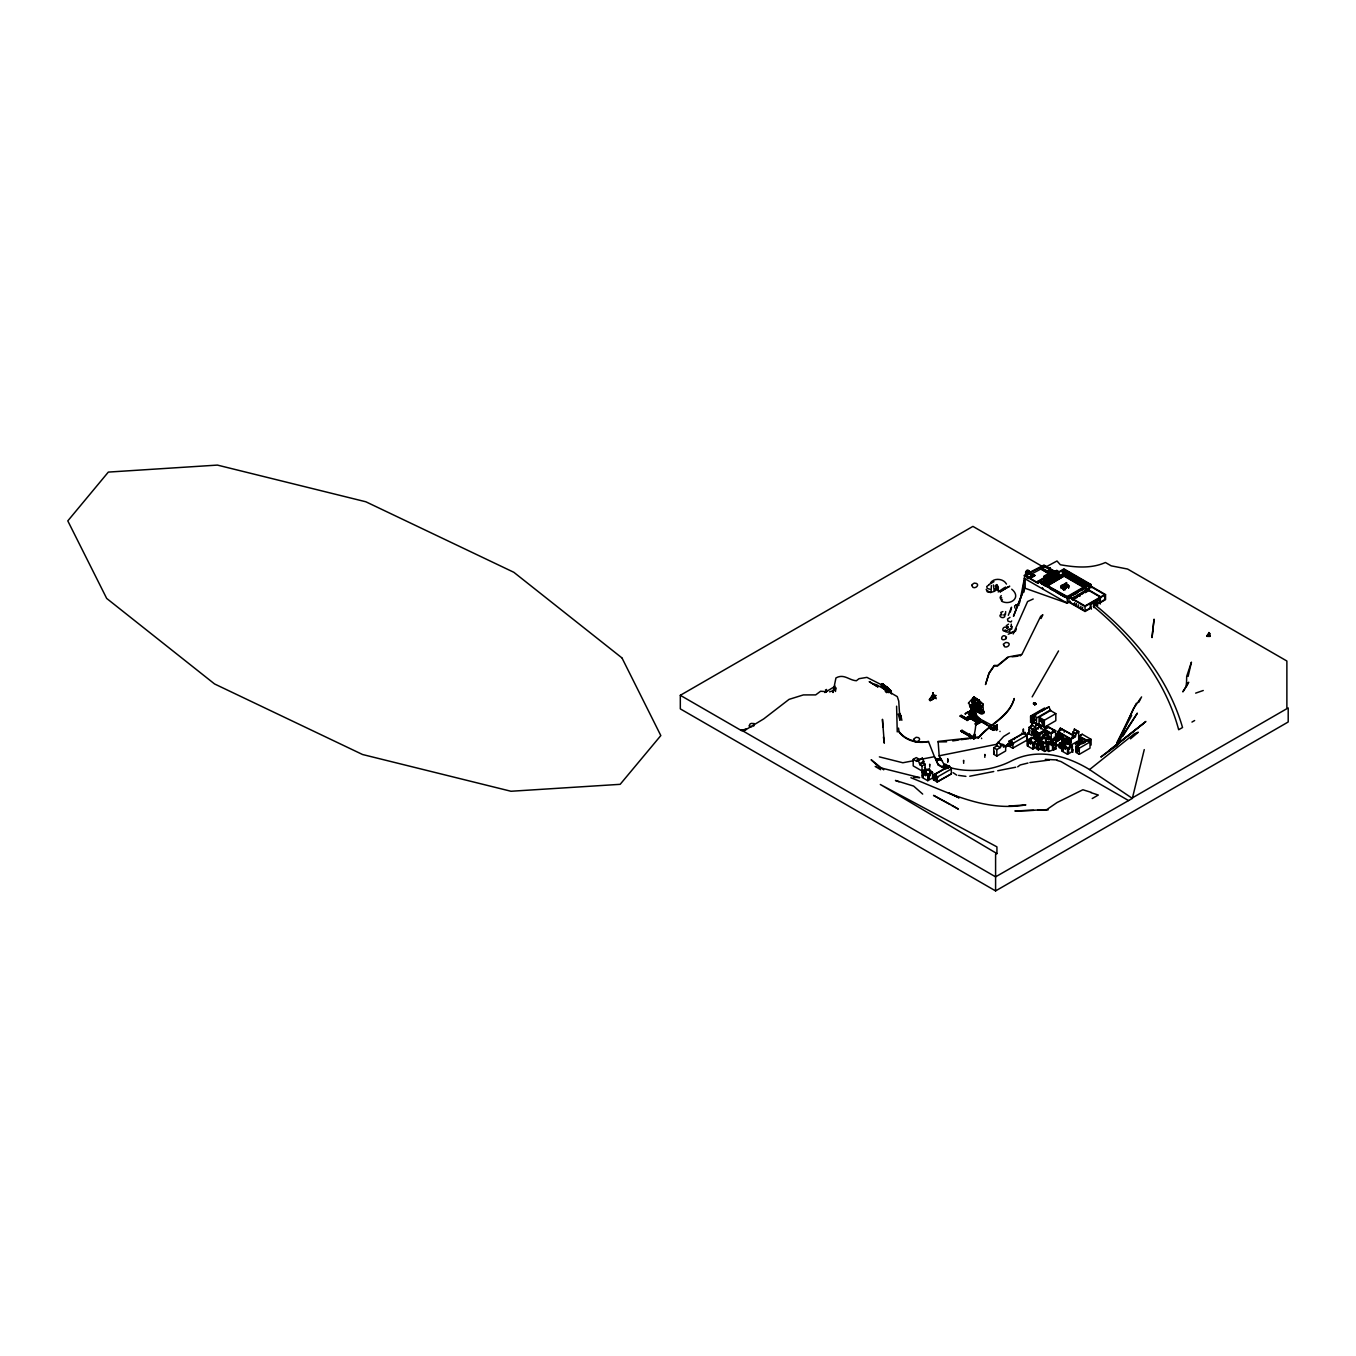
<?xml version="1.0" encoding="UTF-8"?>
<svg xmlns="http://www.w3.org/2000/svg" width="1356" height="1356" viewBox="0 0 1356 1356"><rect width="100%" height="100%" fill="white"/><g stroke="black" fill="none" stroke-linecap="round" stroke-linejoin="round"><path stroke-width="1.5" d="M1040.069 720.968L1039.967 718.527M1042.069 723.29L1042.798 725.952M1042.408 719.561L1041.95 722.24L1043.984 723.409L1043.188 720.375M1043.137 720.307L1043.95 723.358M1044.442 709.663L1044.815 708.985M996.202 726.918L996.321 726.155M753.665 726.189L754.275 723.579L751.105 723.409M1011.101 626.93L1011.305 624.167M1006.813 628.404L1008.118 626.709M930.03 699.035A17.306 9.645 -61 0 0 933.114 694.899L932.894 693.119L933.708 696.984L932.64 697.628M1024.17 591.945C1022.204 588.572 1025.356 572.622 1025.034 575.385L1038.408 583.114L1038.408 581.029M991.05 592.25L991.372 585.487M1033.831 703.154L1036.018 704.154L1034.475 703.984C1038.289 704.934 1032.645 701.679 1035.103 704.34M1036.018 703.51L1033.408 703.205M1034.12 702.798L1033.408 703.883M1035.509 703.696C1033.984 701.95 1033.442 704.544 1034.323 702.832M835.516 691.458L835.754 687.645L835.296 690.136L829.567 691.831M886.756 692.713L887.078 686.95L888.773 692.696M978.201 709.697L978.761 700.103L981.608 709.934L980.303 710.764M1007.694 628.472C1003.016 623.472 999.813 634.015 1007.135 630.32M929.674 765.157L929.707 764.208L929.775 767.157M947.742 762.021L947.759 759.004L947.708 761.936M948.217 768.344L948.132 767.445L948.115 768.411M963.557 761.208L963.608 760.326L963.675 763.326M984.812 755.275L984.863 754.411L984.812 757.343M1023.356 731.935L1023.373 728.935L1023.322 731.867M1039.594 739.8L1039.645 738.918L1039.713 741.918M1039.984 743.359L1039.73 743.41M1044.425 737.647L1046.307 739.342L1045.612 742.495L1045.646 738.918M1060.799 743.342L1060.511 742.817M1072.732 750.207L1072.715 749.343L1072.799 752.309M1186.703 682.543L1186.449 686.221L1182.839 691.865L1188.687 682.238L1186.449 686.221L1186.703 676.288L1191.432 662.152L1188.11 676.424M1043.018 583.3L1043.934 582.775M1043.934 584.25L1044.171 581.656L1045.307 583.978L1046.663 581.199L1045.256 580.843L1045.256 578.859M1044.391 584.504C1045.035 581.232 1044.679 581.521 1044.781 581.639M1045.307 583.978L1046.222 580.927M1046.663 583.199C1048.002 571.571 1046.917 592.25 1046.154 578.842M1048.035 582.402C1047.595 574.351 1050.222 584.86 1049.408 579.097C1051.307 577.232 1049.73 579.317 1049.866 581.351L1047.595 582.148L1047.527 578.063M1047.595 582.148L1048.9 579.266M1051.629 577.69C1052.476 575.097 1049.476 588.402 1050.527 574.368M1048.374 572.181L1050.51 570.215L1048.374 571.452L1048.374 575.978L1050.663 576.605L1050.798 574.147M1050.781 580.826C1051.103 571.385 1052.358 585.894 1053.002 576.758M1052.154 580.029L1052.375 576.91M1053.51 579.232C1054.985 567.452 1053.697 588.25 1053.002 574.893M1054.883 578.453C1056.222 566.689 1055.188 587.368 1054.375 574.096M1055.748 573.317L1056.256 577.656L1056.714 574.351L1057.629 576.859L1058.544 573.808L1059.002 576.08L1063.968 573.198L1086.58 586.25M1056.256 577.656L1057.172 574.605M1057.629 576.859L1057.765 573.893L1059.002 574.08M1071.884 598.505L1072.732 597.759L1072.359 599.725M1072.799 599.979L1073.986 596.843L1073.766 598.911M1074.206 599.166L1075.172 596.081L1075.172 598.098L1076.122 598.064L1076.8 595.216L1076.579 597.284M1077.037 597.538C1078.071 592.352 1078.088 595.759 1078.952 596.437C1079.359 589.894 1080.003 598.352 1079.851 593.911M1079.851 595.911C1081.376 588.657 1080.851 598.606 1082.224 592.013C1082.173 598.013 1084.427 587.182 1083.647 593.199M1085.512 592.64C1086.698 586.131 1081.58 596.233 1085.054 590.385C1086.732 595.589 1087.156 583.572 1085.054 592.386M1086.461 591.572C1087.478 585.656 1087.326 590.826 1089.478 590.352L1100.191 596.538M1086.919 591.826L1087.987 588.707L1088.326 591.013M1093.614 603.81L1093.902 602.369M932.623 697.577L933.114 693.153L933.148 695.679M983.1 713.29L982.744 712.188M983.761 712.866L983.693 711.341L983.541 713.442L980.761 713.798L972.082 708.832A8.848 5.119 0 0 1 969.676 705.866L970.184 704.883M1035.306 703.425L1034.814 704.73L1034.442 702.9L1034.679 704.628M1060.697 742.918L1060.85 743.376M1068.274 743.02L1068.528 742.969M886.027 692.255L886.943 686.984L882.248 683.678L891.197 690.933A43.358 21.916 65.5 0 1 891.4 693.882M976.812 710.697L978.625 700.137L973.879 696.967L968.37 703.154M1209.094 635.201L1206.738 635.811L1210.213 636.201M1027.289 572.724L1028.543 571.622L1028.662 574.3L1027.746 573.774C1030.102 569.774 1024.543 571.215 1027.289 572.724L1027.289 575.097L1025.645 574.825L1025.645 572.503A2 1.153 -60 0 1 1028.458 570.876L1029.373 571.401L1029.373 573.741L1027.746 573.622L1028.662 574.147M1019.559 602.861L1024.034 580.199M886.095 691.119L886.943 686.984L883.807 687.594L882.214 683.695L880.959 686.017M976.523 710.459L978.625 700.137L975.489 700.764L973.947 696.831L977.218 707.51M833.923 687.984L832.991 692.492L835.94 677.932C844.127 673.44 848.856 680.254 856.365 680.746L859.009 678.695L866.908 677.373L883.62 685.848M924.792 767.649L924.453 767.547M962.014 716.51C963.048 717.46 962.404 715.731 962.116 717.087M961.862 731.698L962.099 730.765L962.658 731.799M966.133 717.477L965.896 718.155M963.472 731.833L963.828 731.884M969.659 716.883L970.116 710.917A19.679 10.034 -54.8 0 0 973.489 705.883L983.456 711.188M970.116 717.866L967.133 720.595L970.032 718.036L970.032 719.121M973.506 705.256L973.184 705.951A9.678 5.577 0 0 1 975.235 706.985L972.608 708.341L975.303 706.408L975.744 707.408M973.218 707.442L973.218 706.544A9.56 5.526 0 0 1 975.201 707.459L983.558 712.985M974.015 706.086L973.71 706.086M973.744 707.086A9.136 5.271 0 0 0 972.913 706.764L973.472 706.747M972.574 713.307L974.54 711.036L971.269 711.646M971.201 705.256C969.387 704.171 975.608 706.917 973.947 705.425M972.693 713.934L973.422 711.764M972.964 716.324C971.049 714.968 975.557 717.375 972.998 716.138M973.354 714.222L973.693 711.205L973.625 712.392M969.523 734.613L969.659 733.901M975.778 709.595L976.134 709.273M973.574 718.561L973.71 719.443L973.981 714.629L975.269 712.985M969.998 738.02L971.015 737.969L970.252 738.342M976.761 707.934L976.625 707.069L976.49 707.934M974.523 719.138L976.557 718.9L976.049 713.442L974.337 712.205L971.388 712.68M974.727 720.29C975.049 719.866 973.693 719.205 974.879 720.189M976.608 721.341L976.388 720.358L977.727 722.104L980.151 720.917L978.303 722.189L968.862 716.849L967.726 717.273L968.93 716.578L978.303 722.189M978.371 721.256L978.744 722.053L978.524 721.053M980.1 720.511C979.625 719.222 979.049 720.867 979.185 719.189M979.659 719.68L980.1 719.799M978.439 737.647L978.608 737.105M978.405 738.122L978.49 737.308M982.88 722.477L983.812 721.934M983.812 722.307L985.507 723.392L982.88 722.155L983.998 721.968M981.659 738.596L981.507 738.122M995.287 726.901L995.711 725.562M996.524 730.02L996.796 725.714L996.185 729.443M997.389 729.596L997.558 729.528M999.965 731.528L1000.016 731.325M1005.643 746.783C1009.152 743.8 1007.983 745.105 1007.932 743.546M1006.118 746.393C1007.067 743.546 1005.643 747.648 1006.101 746.512C1007.593 745.376 1008.898 742.207 1008.61 745.275C1005.576 748.071 1008.288 743.546 1008.593 744.952M1007.338 744.851C1007 747.275 1008.254 742.461 1007.915 745.597L1006.677 745.275M1008.44 744.275L1008.322 745.614L1007.779 743.817M1007.016 745.41L1008.44 744.63C1006.288 743.478 1008.339 747.342 1008.406 744.58M1007.779 744.071L1007.779 744.614M1052.629 572.91L1053.917 572.164C1050.714 572.91 1056.544 572.469 1053.154 571.995L1054.019 572.351M1053.595 572.368C1054.239 569.91 1052.934 573.198 1053.951 572.351L1053.222 572.927L1053.697 571.656M1053.036 571.961L1053.917 572.724L1053.493 571.079M1033.984 703.171L1034.272 703.883M1027.695 732.935L1027.797 734.189L1028.797 733.749M1034.662 703.9L1036.018 703.561M1027.797 733.698L1028.746 732.935L1027.916 733.647M1032.933 723.426L1033.781 723.426M1032.509 725.545L1029.034 727.375L1029.034 733.901L1032.136 735.698L1032.136 729.172L1035.628 727.155C1035.492 721.9 1040.205 725.155 1037.374 724.223M1037.51 738.206C1036.17 737.681 1036.967 739.817 1036.882 738.478M1042.323 710.781L1042.662 710.222M1036.882 739.257L1036.679 737.834M1036.882 738.867L1036.747 738.037M1041.611 739.206L1041.51 738.206M1037.679 744.427L1039.289 733.24L1044.578 730.189L1039.12 727.036L1033.831 730.104L1033.831 736.63L1045.323 743.258L1053.578 743.461L1059.273 740.173L1055.595 737.783L1051.239 740.308L1044.323 737.732L1045.357 738.41M1045.9 739.732C1046.188 740.291 1045.086 735.342 1046.103 739.427M1045.527 737.63L1045.798 738.24M1046.086 737.071L1046.222 738.139M1046.476 738.918L1045.357 738.511M1046.578 739.596L1046.307 738.478M1050.425 741.851L1050.985 742.817L1051.07 741.698M1052.697 741.698L1052.171 742.783L1052.764 741.885M1053.002 742.715L1053.036 738.867M1052.866 740.647L1053.68 739.088M1054.985 738.698C1054.07 738.393 1054.51 739.105 1054.9 738.969M1055.612 740.105L1054.392 739.901L1055.036 739.054M1053.782 739.393C1057.036 737.952 1052.917 740.122 1055.07 740.071M1054.341 739.681L1055.612 739.766L1054.714 739.274M1055.07 739.291L1054.29 739.376M1055.646 739.766L1054.9 739.8M1055.832 746.207L1055.68 745.444M1055.832 745.749L1056.68 744.817L1056.951 745.936M1057.46 739.732L1056.765 739.105L1057.443 740.122M1063.189 741.003C1063.867 742.766 1062.765 744.224 1062.951 739.664L1062.985 742.156L1063.562 741.02M1069.308 740.885L1070.409 740.596M1069.037 741.495L1058.07 734.884L1056.155 736.003L1069.748 744.02L1069.748 742.512M1069.765 741.495L1069.681 739.206L1069.308 740.783M1070.748 741.461L1069.206 740.393M1069.731 739.291L1070.053 740.783M1075.749 743.715L1075.986 744.817L1075.325 744.19M1076.495 742.596L1077.088 743.274L1076.41 742.257M1077.867 741.986C1079.19 742.766 1076.003 745.359 1078.63 742.427M1079.766 743.647L1078.512 744.783L1079.681 743.546M1079.173 743.919L1079.308 742.952M1078.461 744.597L1079.817 744.698L1079.24 743.308M1079.41 743.613L1079.24 743.376M1209.298 632.642L1208.654 633.693L1209.705 633.388M1208.671 636.337L1208.671 635.828M1208.654 634.32L1208.806 632.523M1209.654 633.964L1209.45 633.388M1209.399 635.049C1211.535 638.693 1206.586 632.421 1206.993 636.388M980.659 710.425L982.88 704.086L978.659 700.374L980.388 703.917M1057.087 760.428L1060.985 761.564L1128.548 800.565L1132.345 798.379L1144.261 749.597M974.879 710.086L974.422 709.883A28.781 17.34 53.9 0 1 973.167 714.561M1032.018 718.256L1031.848 721.595M930.233 700.543L935.725 697.323M998.287 591.979L998.186 591.725M1011.491 607.2L1008.322 615.336M1010.305 612.014L1011.491 607.691M947.844 759.902L947.759 759.004L947.708 759.885M1047.493 734.528L1047.595 732.63L1048.527 733.427M885.349 691.526L886.977 686.95L891.062 690.984M976.49 706.205L978.676 700.103L982.744 704.137M961.184 715.561L967.337 718.968L967.133 717.494L967.235 719.019L968.862 718.138L967.099 718.934L967.133 717.494M1024.746 587.538L1013.474 616.319L1024.407 588.012L1067.274 603.183L1070.477 601.318M932.809 694.086L932.826 693.153M1005.152 629.811L1005.61 631.777L1007.881 632.184L1009.779 631.523L1009.983 628.76M1011.745 589.199C1021.899 597.471 1010.305 605.929 1001.609 601.216L1002.44 599.759M1034.713 704.679L1034.475 703.357M993.711 728.748L996.592 729.172L997.304 724.579L996.592 729.308L992.999 729.104M1142.871 724.036L1100.835 757.038L1117.056 745.41L1133.379 708.747L1141.599 696.916M935.182 775.598L934.809 778.819M996.66 729.375L997.084 728.053M1016.373 628.964L1015.576 630.659L1009.728 633.252M996.914 725.46L996.202 726.324M986.202 589.385L987.439 591.962L990.711 592.013M1000.135 597.759L1001.372 600.335M1041.713 583.792L1042.561 583.572M1093.326 602.895L1095.343 601.979L1095.648 605.352A512.144 295.693 0 0 1 1182.534 727.511L1178.669 729.731A511.314 295.201 0 0 0 1093.614 606.522L1093.699 603.539M997.168 725.104L996.609 726.257M1041.018 618.539L1042.849 614.743L1040.679 616.353L1021.831 654.575M1136.345 703.255L1116.819 743.088L1131.684 715.375M885.18 690.526L886.96 686.95L887.858 688.051M1138.633 702.459L1140.616 698.764M972.659 699.171L973.896 696.865L974.828 697.933M1058.544 650.931L1032.153 696.882M982.88 704.086L979.117 711.425M1018.085 605.403L1018.187 604.437L1015.525 605.335M1072.715 734.833L1074.376 729.104L1078.681 731.647L1078.681 740.647L1070.884 745.156L1070.884 738.935L1073.121 735.562L1075.359 736.359L1070.884 738.935L1058.07 731.545L1060.307 728.172L1075.359 736.359M997.914 742.41L996.27 745.207L1000.321 747.546L1001.965 744.749L997.914 742.41L1003.508 746.037L1003.508 747.207L1005.66 745.97L1005.66 750.987L996.83 756.089L993.728 754.292L993.728 747.766L997.219 745.749M1035.628 727.155L1031.577 724.816L1033.221 722.019L1038.815 725.646L1038.815 726.816L1040.967 725.579L1040.967 728.918M1039.289 739.512L1044.391 734.206M1041.289 738.359L1042.459 739.037L1044.374 735.766L1047.324 734.444L1048.663 735.206L1048.663 738.817M1055.595 737.783L1055.595 730.731L1046.612 726.07L1044.578 729.409L1044.578 734.308L1043.205 735.088L1044.374 735.766L1047.324 734.444M1048.934 727.291L1044.578 729.409L1051.239 733.257L1055.595 730.731L1053.273 729.918L1051.239 733.257L1051.239 740.308M1117.056 745.41L1120.429 740.037M1122.683 736.461L1137.362 713.154L1115.92 745.58L1145.871 721.46L1109.106 750.529M982.185 713.68L983.439 711.714L975.235 706.917A9.611 5.543 0 0 0 973.116 705.984L973.557 705.9A1.746 1.017 -60 0 1 971.082 707.29M935.182 775.039L934.691 779.022M1032.458 718.002L1032.187 721.528L1031.967 718.629M978.727 709.68L978.727 710.341M1093.919 602.81L1094.784 602.166M974.201 705.612L973.761 705.476M975.337 707.035L975.337 706.781A9.678 5.577 0 0 0 969.642 705.103A8.899 5.136 0 0 0 972.066 708.137L971.76 707.493M969.099 716.934L969.659 716.561M976.235 709.747L975.405 708.917M961.743 731.528L962.658 731.765M962.065 730.884L962.472 731.07M973.71 718.663L973.049 719.833L973.574 718.612M978.744 719.714L980.015 720.595M978.93 721.985L978.829 721.053M983.439 721.748L983.524 722.612M985.507 723.392L983.524 722.595M995.389 725.528L994.965 726.172M995.151 726.613L995.711 725.613M996.44 729.155L996.016 729.562M996.558 730.494L996.389 729.664M1035.17 703.73L1035.272 704.578C1034.848 702.391 1035.476 705.866 1034.34 703.95L1035.509 703.747M1007.474 745.19L1008.474 744.817L1007.61 745.902M1007.508 745.41L1007.322 744.512M1030.611 726.155L1031.204 727.341M1027.695 733.664L1028.645 733.596M1044.967 738.02L1045.018 738.749M1052.07 742.58L1052.171 741.613M1054.07 738.495L1055.409 739.868M1054.866 740.037L1054.714 738.664M1063.663 742.613L1063.629 741.156L1063.663 742.495M1209.654 634.252L1208.179 633.845L1209.315 633.15M1209.145 633.862L1209.806 634.032M1209.332 634.066L1208.874 632.93M990.541 582.775C994.27 577.571 1003.508 578.537 1006.491 584.08M1061.731 749.054L1058.917 747.444L1058.917 744.376L1060.256 742.63L1064.409 744.461L1060.256 742.63M1063.07 744.258L1061.731 746.003L1058.917 744.376M967.642 717.799L967.235 719.019L967.133 717.782M935.081 775.293L936.132 775.361L935.911 778.175M978.659 709.476L978.388 710.527L978.659 709.442M999.558 590.945L1004.677 587.504M1014.644 605.81L1014.864 607.996M1130.463 738.867L1138.311 732.24L1134.599 733.562L1089.563 769.581L1132.345 798.379M1007.864 657.541L997.575 665.966L994.253 665.898L989.016 673.491L985.507 684.543L989.016 673L994.253 665.406L997.575 665.474L1007.864 657.05L1021.424 654.524L1020.119 655.965M983.27 712.832L982.32 712.409L983.541 712.646M935.996 759.58L939.759 758.309L940.708 760.072A2.627 2.017 -32.4 0 0 937.199 760.818L935.996 759.58L938.301 765.021L943.708 768.14M936.555 760.462L940.708 759.072L941.25 759.953M1053.815 571.69L1052.748 572.588L1053.358 571.724M1053.731 572.571L1052.781 572.656L1053.883 572.249M975.354 709.459L975.473 709.442M972.625 713.12L972.591 711.832L972.659 713.019M974.371 718.985L973.506 719.561L974.523 719.816M976.184 720.409L976.659 721.307L976.659 720.443M978.557 737.291L978.252 738.054M1030.696 726.104L1031.73 725.985M1027.797 734.223L1028.068 734.172M1036.679 738.156L1036.509 738.24M1063.087 741.291L1062.172 739.206M1208.721 633.405L1208.586 633.676M1063.714 742.885L1063.257 741.037M1077.732 743.359L1077.088 742.647M1078.732 744.817L1078.732 745.664M1010.813 741.495L1010.305 745.359M1050.849 573.808L1056.799 570.418L1059.544 571.995M1055.68 575.486L1054.849 573.317M989.304 584.606L986.727 586.555L987.287 588.453L989.846 589.216M1009.983 617.336L1007.491 619.116L1007.966 621.184L1010.915 621.997L1011.695 620.963M750.326 723.646L749.037 725.969L751.766 726.833M1001.338 614.268C997.457 615.59 1002.44 619.404 1004.677 616.81L1004.881 614.048M935.487 697.628L930.047 700.645L932.877 699.188M987.202 590.741L990.439 592.606L994.27 591.352L996.558 589.911L995.372 585.995M1001.253 595.589L1000.321 596.894L1001.83 597.962M1009.457 732.935L1003.66 736.461L996.524 744.308L939.216 755.784L943.878 764.14L948.285 766.682M824.838 692.509L835.228 686.221M1000.321 591.572C996.914 593.86 1014.237 583.368 1008.559 586.945M1005.762 588.284L1008.423 586.707M1000.525 591.606L1005.559 588.25L1002.27 590.216M1288.2 707.917L1288.2 721.985L995.592 890.909L680.322 708.883L680.322 695.306L972.913 526.382L1043.866 567.333M988.999 584.538L993.965 581.673M744.664 730.443L743.342 731.206L763.699 718.917L789.056 699.374L803.379 694.916L815.685 694.899L820.583 691.238L824.075 691.509M997.677 590.03L996.711 585.216M998.152 590.301L997.406 585.47M1028.458 572.944L1043.967 565.079L1054.968 571.435M998.643 590.589L998.05 589.385M1024.238 575.995L1043.967 565.537L1056.409 572.724M1025.034 575.656L1026.577 575.368L1025.645 572.503M1029.373 573.741L1030.39 573.164M1033.526 575.198L1030.39 573.503L1025.56 575.944M1030.814 572.673L1030.814 573.978L1034.204 575.368L1029.696 577.978M1048.29 573.385L1040.798 569.062L1041.459 567.825L1043.967 566.367L1052.358 571.096L1052.358 575.876M1030.102 578.317L1034.899 575.537L1031.526 573.825M1040.798 569.062L1031.882 573.842M1033.526 575.571C1018.17 581.555 1036.018 575.554 1030.814 573.978M1027.645 577.978L1032.831 574.978M1028.306 578.588L1034.543 575.758M1030.204 578.063L1034.899 575.351M1050.51 570.029L1048.052 571.452L1048.052 575.978M1048.408 571.842L1050.934 570.384L1051.459 571.571M1048.374 571.452L1049.9 572.334L1052.036 571.096L1051.578 576.063L1051.12 573.808M1052.358 571.096L1049.9 572.52L1041.459 567.825M1049.9 573.724L1052.036 572.486M1038.408 583.114L1038.001 581.266L1045.612 576.876M1038.849 581.3L1049.9 574.859L1048.052 573.791L1043.815 576.232L1043.815 578.537L1038.899 581.385L1040.747 582.436L1058.646 571.995L1056.799 570.927L1052.087 573.656M1052.087 573.91L1056.799 571.198L1058.646 572.249M1059.087 571.724L1063.968 568.91L1090.953 584.487L1090.953 587.826M1040.747 582.843L1063.968 569.435L1090.055 584.487L1067.274 598.403M1049.815 578.215L1050.307 578.436M1041.188 583.487L1042.272 582.877L1067.274 597.301L1088.156 585.25L1063.968 570.52L1061.748 571.622L1063.968 571.588L1087.902 585.402L1087.902 584.487M1061.748 571.622L1063.968 570.198L1090.055 585.402M1045.256 580.843L1046.154 580.843M1053.07 576.978L1052.103 576.893M1054.375 576.097L1053.476 576.114L1054.544 576.13M1054.849 575.317L1056.799 574.707L1059.002 576.08M1044.849 583.724L1045.747 583.724M1046.222 582.927L1047.12 582.927M1048.968 581.351L1058.646 575.758M1045.018 584.589L1063.968 573.656L1086.241 586.504M1045.018 584.894L1063.968 573.944L1086.241 586.809M1045.679 585.029L1063.968 574.469L1085.597 586.962M1045.679 585.334L1063.968 574.775L1085.597 587.267M1046.035 585.606L1063.968 575.249L1085.241 587.538M1047.832 584.911L1063.968 575.588L1085.241 587.877M1048.137 585.216L1063.968 576.08L1084.885 588.148M1048.137 585.521L1063.968 576.08M1066.562 582.588C1064.816 582.046 1067.986 588.775 1066.562 582.809M1061.121 588.487L1061.121 585.86L1065.324 583.538L1065.223 584.504M1061.206 586.623L1065.443 588.318M1062.104 586.114L1065.07 584.419L1068.545 586.521L1065.257 588.318L1061.019 585.911M1065.324 584.453L1061.121 586.979L1063.765 590.013L1061.951 585.385M1061.121 586.775L1063.138 586.877M1063.104 587.063L1062.138 587.894M1065.765 585.521L1066.714 586.165L1064.596 586.3L1066.647 586.165M1066.714 586.063L1064.646 586.3M1068.63 587.979L1068.63 585.453L1065.257 587.301L1063.053 585.911L1064.409 589.216M1065.257 588.199L1068.545 586.317M1063.646 589.945L1064.816 589.335M1065.257 589.809L1065.528 588.063M1088.156 584.487L1067.274 596.538L1042.272 582.877M1041.188 583.351L1067.274 597.64L1090.055 584.487M1090.953 584.487L1067.274 598.165L1038.001 581.266M1067.274 598.555L1070.782 596.521M1074.274 594.504L1077.783 592.487M1081.291 590.453L1084.8 588.436M1079.41 595.64L1080.359 595.623M1087.885 590.758L1088.8 589.589M1074.664 602.674L1074.223 604.42M1075.901 605.386L1076.325 603.64L1076.511 605.251M1078.579 606.437L1078.376 604.827M1080.868 606.251L1080.868 607.759M1082.393 609.149L1082.63 607.268M1093.529 606.166L1104.699 599.623L1104.699 594.606L1085.037 605.962L1069.392 596.928M1092.851 601.945L1094.021 602.623L1091.41 604.149L1090.241 603.454L1090.241 608.471L1085.037 611.471L1068.969 602.2L1068.969 597.182L1085.037 606.454L1105.547 594.606L1105.547 599.623L1099.106 603.352L1099.106 598.335L1100.275 599.013L1100.275 604.03M1092.851 602.2L1090.682 603.725L1093.58 602.623M1099.902 599.013L1096.868 600.115L1099.106 598.555M1097.665 600.522L1100.275 599.013M1099.902 599.284L1097.665 600.572L1096.495 599.844L1095.648 605.352L1094.462 601.691M1085.037 610.98L1089.936 608.149M1093.411 606.386L1095.428 605.217L1095.072 601.878L1094.021 607.641M970.913 706.798L971.455 707.612L969.794 704.764A9.645 5.577 0 0 1 975.235 706.391L972.608 708.035M970.896 707.391L974.066 705.798L983.117 711.273L981.608 709.646M972.218 706.951L973.388 706.273L971.201 706.374L972.218 706.917M960.404 716.104L961.184 715.358L967.252 718.85M972.506 709.68L965.031 713.934M961.184 715.358L960.15 716.154L967.303 720.29M965.404 713.748L968.065 711.798L965.557 713.663M972.693 709.544L969.32 711.697L972.693 709.747L971.964 709.12M975.269 708.137L975.269 713.341M970.896 711.375C973.489 710.595 968.337 710.341 970.896 711.375L971.676 710.764L972.184 712.103L969.591 712.103M970.184 712.188L970.116 713.612L967.845 712.205M972.066 711.459L972.184 716.375L969.286 716.409M971.794 711.985L971.913 713.137M972.862 711.358L972.998 712.51M970.048 713.341L968.625 714.476L980.151 721.121M974.472 711.069L975.422 712.697L974.15 713.561L979.863 719.036L978.371 719.9L969.489 712.442M969.032 714.883L980.151 720.917M983.236 712.171L981.286 712.68L978.761 711.205L981.049 709.934L979.659 711.476M967.065 718.188L966.76 717.9M975.032 714.07L973.54 714.917L978.049 719.697L979.524 718.833L976.15 715.256M975.269 713.883C977.456 712.561 971.591 713.527 976.557 714.629L973.981 714.629M979.659 710.697L979.659 711.595L980.812 710.307M981.964 710.917L980.761 711.629L982.524 711.239M975.133 738.088L975.252 734.393L975.388 737.867C970.947 742.512 974.879 729.274 973.845 738.834L960.743 731.07L962.031 730.325L975.252 737.935M960.743 731.274L962.031 730.528M976.998 720.884L977.727 722.104M922.978 762.936L925.131 764.191L925.131 769.191L922.029 770.988L913.198 765.886L913.198 759.36L916.3 757.58L919.792 759.597M962.336 731.121L962.031 730.325M975.506 723.985L977.1 722.68L975.184 724.002M994.372 727.409L992.88 728.477L981.388 721.494L976.252 724.579M981.524 721.985L976.439 724.511M983.134 721.748L983.151 721.528M916.69 761.377L922.368 758.14L923.928 762.394L919.877 764.733L918.317 760.479L916.69 761.377L913.198 759.36M919.877 763.564L923.928 761.225M989.88 725.68L990.609 726.46M990.405 725.697L989.626 725.816M990.202 726.443L989.185 725.782M919.877 764.733L922.029 765.971L925.131 764.191M991.694 728.748L990.033 728.647L991.66 728.341M992.067 729.308L994.558 729.223L993.287 730.342C990.388 729.443 994.033 727.596 994.795 729.799L992.762 728.85M992.067 729.647L993.592 728.765M992.66 728.969L994.795 729.46L981.286 721.545M922.063 771.818L926.86 769.055L932.572 772.344L932.572 777.937L927.775 780.7L922.063 777.412L922.063 771.818L927.775 775.124L932.572 772.344M922.809 771.818L929.352 769.106L931.826 772.344L927.775 774.7L922.809 771.632L929.352 769.106M927.775 774.7L931.826 772.157M945.81 764.157L942.25 766.818L945.691 764.699M943.132 766.716L946.691 765.276M1036.086 719.409L1030.594 722.324L1030.594 716.104L1044.629 708.001L1044.629 709.324M1048.968 706.883L1030.594 717.426L1032.933 718.782L1032.933 715.154L1048.968 706.883L1050.527 710.578L1039.052 717.205L1039.052 724.257L1044.34 727.308L1055.815 720.68L1055.815 713.629L1050.527 710.578M928.368 776.564L929.097 774.683L928.318 776.649L929.097 776.191M929.741 775.751L930.402 773.988M946.658 767.53L946.963 767.716M1030.814 722.46L1030.814 717.816L1036.086 714.765M928.352 777.903L929.131 777.446L928.352 779.412L929.08 777.547M933.437 774.852L949.403 766.072L951.336 768.954L951.336 773.869L937.301 781.971L933.437 779.751L933.437 774.852L935.369 774.191L937.301 777.073L937.301 781.971M933.437 779.751L937.877 777.191L933.657 779.87L933.657 775.225L949.403 766.072M1036.493 724.816L1036.493 718.002L1050.527 709.9M1030.594 722.324L1035.56 719.46M933.657 775.225L937.064 777.191L951.336 768.954M1000.406 745.41L1002.559 744.173L1005.66 745.97M1035.713 725.036L1037.865 723.782L1040.967 725.579M1039.052 717.205L1044.34 720.256L1055.815 713.629M1012.779 744.19L1009.271 746.224L1009.05 741.19L1025.017 732.426L1026.95 735.308L1026.95 740.207L1012.678 748.19M1025.017 732.426L1009.271 741.579L1012.678 743.546L1026.95 735.308M1028.645 731.359L1029.475 730.342M993.728 747.766L996.83 749.563L1000.321 747.546M1032.069 731.715L1039.289 735.833L1038.272 736.596L1031.797 732.867L1031.797 731.715L1038.103 728.07L1038.103 729.223M1034.526 730.308L1036.086 729.443L1036.086 730.765L1036.137 729.359M993.728 754.292L993.914 751.122L994.219 754.343M1029.034 733.901L1029.696 730.206L1028.645 730.426M1011.644 741.698C1012.983 744.749 1009.237 747.037 1010.423 742.393M1027.916 740.19L1034.442 737.461L1036.933 740.715L1032.882 743.054L1027.916 740.19L1034.442 737.461L1034.442 739.274L1036.933 740.715M1039.459 733.359L1044.391 730.511M1040.052 736.664L1040.103 738.003M1032.882 743.054L1036.933 740.529M1039.459 739.19L1040.916 738.528M1023.305 733.477L1026.712 735.444L1026.712 740.071L1032.882 743.478L1037.679 740.715L1031.967 737.41L1027.17 740.19L1027.17 745.766L1032.882 749.071L1036.086 747.224M1042.815 737.732L1039.289 739.766L1039.289 733.24L1033.831 730.104M1055.595 731.138L1051.239 733.664L1044.578 729.816M1042.459 739.037L1044.374 737.918L1044.374 735.766M1045.968 735.223L1048.663 735.206L1048.442 733.393M1033.475 744.919L1034.204 743.054L1033.408 745.003L1034.204 744.563M1034.781 744.207L1035.509 742.342M1045.832 742.952L1046.849 743.003L1046.73 750.258L1044.696 751.427L1040.255 748.851L1038.391 749.936L1036.408 748.783L1036.408 744.173L1039.476 742.41L1056.036 744.207A4.797 3.814 22.1 0 0 1062.375 745.597M1056.155 736.003L1056.155 734.427L1058.07 733.325M1036.408 744.173L1038.391 745.325L1040.255 744.258L1044.696 746.817L1046.73 745.647L1045.968 742.952L1048.578 741.495L1051.171 743.122L1051.171 745.461L1056.036 744.207A7.746 7.594 69.6 0 0 1064.477 743.885M1048.086 742.156L1047.357 744.003M1048.358 741.579L1051.171 743.207L1048.578 741.495L1045.968 742.952L1048.781 744.58L1051.171 743.122M1035.899 735.206L1035.899 737.613L1045.323 743.003L1053.578 743.19L1059.273 739.901M1066.613 742.647L1061.816 745.427L1061.816 751.004L1067.528 754.292L1072.325 751.529L1072.325 745.953L1061.867 741.054L1061.867 738.596L1066.053 739.918M1061.867 741.054L1062.816 740.495M1078.681 731.969L1075.359 733.884L1072.715 732.359M1060.053 746.325L1060.053 744.902M1046.73 750.258L1048.781 751.444L1056.036 748.8L1056.036 744.207A5.865 4.526 31.1 0 0 1063.138 744.647M1059.375 745.342L1060.307 747.546L1059.375 746.003M1062.562 745.427L1067.528 748.292L1071.579 745.953L1069.104 742.698L1066.613 742.885L1061.951 745.495L1061.951 750.783M1056.155 734.427L1068.952 741.817L1070.884 740.715M1082.393 743.732L1079.071 741.817L1079.071 736.088L1082.241 734.257L1091.088 739.359L1091.088 745.088M1062.562 745.224L1069.104 742.698M1068.952 743.393L1070.884 742.274M1067.528 748.292L1071.579 745.766M1061.816 745.427L1067.528 748.715L1072.325 745.953L1072.206 751.309M1068.07 748.732L1068.85 748.275L1068.07 750.241L1068.799 748.376M1070.223 747.478L1069.494 749.36M1075.884 746.546L1086.631 740.342L1088.326 739.851L1090.021 741.986L1090.021 748.139L1079.274 754.343L1075.884 752.377L1075.884 746.546L1088.326 739.851M1068.884 751.038L1068.155 752.919M1077.088 747.766L1076.817 749.343L1076.088 747.495L1076.766 749.275M1091.088 739.359L1087.919 741.19L1079.071 736.088M1079.274 754.343L1079.274 748.19L1090.021 741.986M1191.958 722.07L1194.636 720.528M996.931 853.568L880.315 784.497L996.931 846.856L996.931 853.568L995.592 854.331L995.592 890.909M1092.224 798.548L1098.292 795.04L1090.885 792.599M1132.345 797.904L1286.878 708.68L1286.878 661.016L1127.599 569.045L1111.208 565.842L1105.411 562.503C1091.19 568.893 1075.105 567.333 1060.358 564.757L1057.002 560.994L1045.832 567.011M973.964 735.732L975.184 734.935L973.608 736.02M920.741 759.038L922.368 758.14M826.601 689.475L825.465 689.984L825.957 692.136M824.94 692.408L826.77 691.577M1033.204 598.996L1027.594 601.522L1013.186 633.947M975.879 709.798L975.998 709.205M977.1 722.884L969.523 717.816L970.065 719.256M970.065 738.393L970.828 738.749M1038.391 724.46L1037.543 724.46M1008.372 744.224L1007.796 745.919M1006.423 745.224L1006.05 746.02M1017.695 766.818L1020.237 764.954L1027.967 763.038M1015.576 631.15L1008.254 634.201M1210.077 636.405L1207.552 636.388M1195.653 693.136L1203.264 690.492M1009.05 741.19L1010.966 740.529L1012.898 743.41L1012.898 748.309L1009.05 746.088L1013.593 743.596L1012.491 744.224M1002.898 611.573L1000.813 612.437L1001.898 615.065M1008.542 624.15L1006.288 625.675L1008.203 627.692M1017.525 606.064L1015.644 605.2L1019.237 604.979M1003.559 614.997L1005.457 614.353L1005.66 611.573M1053.154 572.096L1053.765 572.91M1054.087 572.622L1053.443 572.656M995.151 726.901L995.151 726.07M1007.728 745.919L1008.356 744.952M1046.273 738.037L1044.595 738.444M1054.493 739.376L1055.51 739.444M746.292 729.409L741.291 730.511L746.292 728.918M982.354 713.103L983.27 712.646A43.358 21.916 65.5 0 0 982.778 704.171M935.996 760.072L936.64 759.936A2.627 2.017 -32.4 0 1 940.149 759.191M949.742 767.53C969.438 773.123 992.524 770.462 1010.813 761.241C1036.832 747.681 1065.545 754.987 1089.563 769.581M969.76 776.225L993.728 771.513M997.728 770.733L1015.712 767.225M912.724 760.869L902.859 762.767L879.366 756.868M916.673 760.106L934.437 756.699L938.301 765.021M1029.899 762.564L1049.239 760.055M952.726 740.901L958.895 739.986M971.676 712.849L974.744 712.442L972.981 712.985M960.946 739.681L968.93 738.715M972.93 738.223L978.93 737.495C990.168 724.104 1009.695 716.697 1014.237 698.51C1009.135 716.358 990.185 723.731 978.93 737.003L938.115 741.41L939.216 756.275M1012.034 656.796L1018.102 656.168M974.54 712.188L973.286 713.07M1032.933 715.154L1034.916 714.985L1036.493 718.002M973.438 705.866L971.032 707.476M1007.203 745.308L1008.169 745.681M1063.121 742.224L1063.274 742.512M1056.477 744.885L1056.68 745.664M1008.983 806.074L1025.848 804.888C984.981 812.091 947.708 792.362 910.91 777.717M978.761 711.205L982.337 712.442M981.252 712.883L982.354 712.934M1033.611 810.363L1014.898 810.99L1046.696 809.668L1057.07 802.532L1082.885 789.751L1091.343 792.413M1037.764 810.227L1048.171 809.871M938.115 741.902L946.573 741.817M1011.101 626.353L1012.237 626.523L1011.627 629.133L1008.067 629.845M934.437 756.699L928.453 741.512C917.656 742.952 906.011 740.681 899.079 731.596M887.061 687.051L888.705 690.763M978.693 700.205L973.879 696.967M1045.323 759.377L1057.087 759.936M1041.154 742.783L1041.154 744.105L1040.205 742.681L1040.255 748.851M1044.527 742.918L1043.578 744.241M913.724 777.327L919.724 777.632L875.196 766.462L880.671 769.683M970.201 705.12L969.693 704.815A9.628 5.56 0 0 1 975.235 706.578M980.744 712.748L982.354 713.29L980.727 713.273M981.812 713.561L972.082 707.696M958.573 775.378L965.913 776.361M997.118 728.138L976.761 717.239M996.914 728.714L993.66 727.952M872.874 683.848L876.62 684.746L897.265 696.611L898.74 701.086L899.977 720.307L898.248 714.002M971.676 705.035L973.083 705.493M989.66 591.928L988.575 591.572M1053.154 572.3L1054.087 572.418M1034.475 704.323L1034.255 703.476M1007.711 744.732L1008.525 745.173L1007.457 744.952M940.301 759.191L941.25 759.462M898.994 781.785L895.452 780.463L913.622 786.073L922.69 794.091M980.744 713.103L980.354 712.053M948.2 792.701L959.099 797.853L948.471 792.819M1105.547 594.606L1089.478 585.334L1089.478 588.673M1104.699 594.606L1089.054 585.589L1089.054 590.606L1101.225 597.623M1088.156 585.25L1061.884 570.639M1050.51 570.944L1052.036 571.825L1049.9 573.063L1041.459 568.13M1096.868 599.844L1097.665 605.539M1048.358 572.486L1041.137 568.317L1048.358 572.74M1040.798 568.774L1048.29 573.096M1048.374 573.724L1049.9 574.605M1068.63 585.453L1065.138 583.538L1065.138 586.063M1062.036 585.334L1062.036 587.402M1045.662 577.3L1045.696 581.114M1090.682 603.454L1091.41 609.149M1043.815 578.537L1045.662 579.605M1027.746 571.385L1028.662 571.927M1029.865 572.74L1030.814 573.283M1026.356 574.419L1027.289 574.961M1042.933 584.351L1046.408 586.351M1049.883 588.368L1065.528 597.403L1056.832 592.521M1042.933 584.504L1046.408 586.504M1049.883 588.521L1053.358 590.521M1025.645 574.825L1026.577 575.368M1024.238 575.385L1038.001 583.334M1069.392 601.945L1083.291 609.98M1024.17 578.283L1067.274 603.183L1067.274 597.64M1072.715 732.037L1075.359 733.562L1078.681 731.647L1077.02 730.647L1075.359 736.817L1070.884 739.393L1058.07 732.003M1060.307 728.172L1073.121 735.562M1064.985 731.104L1064.206 730.647L1064.206 732.155M1080.698 740.342L1080.664 741.613M1079.545 741.003L1079.545 739.562L1080.224 741.325M1083.105 742.986L1082.478 741.308M1041.984 722.223L1042.815 722.697L1042.595 719.85M1030.594 716.104L1032.933 717.46M1033.069 718.002L1033.289 720.884L1033.187 717.917M1060.968 734.138L1061.765 736.105L1060.968 734.138L1061.697 734.63M1062.324 734.901L1063.104 736.85L1062.324 734.901L1063.053 735.376M1046.612 726.07L1053.273 729.918M1030.814 717.816L1034.221 719.782L1034.221 722.867M1061.867 738.596L1065.104 740.461L1065.104 742.918M1038.815 725.646L1033.221 722.019M1062.901 740.664L1058.07 737.766L1058.07 731.545L1062.545 729.426M1064.121 741.732L1064.121 740.359L1064.85 742.224L1064.85 740.715M1067.935 743.783L1066.613 743.63M1071.579 745.953L1069.087 744.512L1068.952 741.817M1054.104 737.189L1059.273 740.173M1044.578 734.308L1045.747 734.986M1049.68 737.172L1048.968 738.189L1049.629 737.206L1050.646 739.173L1049.934 737.308M1029.034 727.375L1032.136 729.172M1034.001 730.409L1039.103 733.359L1039.103 735.528L1034.001 732.579L1034.001 730.206M1031.797 731.715L1039.289 736.003M1032.069 732.681L1038.391 736.342L1038.391 735.376L1038.272 736.596M1054.273 747.783L1056.036 748.8M1048.391 748.766L1047.612 748.309L1048.391 750.275L1047.663 748.41M1042.933 748.326L1042.154 747.885L1042.883 749.749M980.286 712.9L972.049 707.985A8.899 5.136 0 0 1 969.642 704.781L969.625 705.357A9.678 5.577 0 0 1 972.676 705.9M980.608 713.392L972.049 708.324A8.882 5.136 0 0 1 969.642 705.374L969.964 705.866M1040.933 748.698L1041.713 749.156L1040.933 747.19L1041.662 749.054M1030.102 743.698L1030.052 742.224L1030.831 744.173M971.676 710.917L970.523 710.358M1027.577 743.902L1028.357 745.868L1027.577 743.902L1028.306 744.393M990.626 726.477L989.219 726.036M973.981 718.9L975.32 719.663L975.269 707.968M990.033 728.155L990.948 729.172M967.726 717.273L968.862 718.138M967.048 717.561L968.031 718.019M975.184 723.782L976.439 724.731M960.15 715.951L967.37 720.189M960.743 731.07L973.845 738.63M949.742 767.038L943.878 764.14M946.013 767.004L947.047 767.649M938.301 764.53L945.963 768.954M951.336 773.869L937.064 781.836L937.064 777.191M929.335 770.92L931.826 772.344M936.132 775.547L935.369 775.039L936.03 778.242M951.81 805.311L958.37 809.091L933.538 795.379L950.166 804.362M741.291 730.02L995.592 876.84L1128.548 800.565M680.322 695.306L741.291 730.511M973.676 736.054L974.54 735.393M1074.376 729.104L1076.037 730.443M877.976 686.95L869.213 681.627L877.603 686.729M953.082 772.666L956.726 775.14M983.032 710.51L983.1 711.103M621.811 657.796L513.839 572.3L365.832 501.771L217.401 465.091L108.327 472.091L67.8 520.89L106.683 598.437L214.553 683.949L362.544 754.512L510.992 791.26L620.167 784.327L660.813 735.579L622.048 658.067M883.739 769.835L871.128 759.75L877.078 765.293M1001.965 744.749L1003.508 746.037M1209.535 635.201L1209.942 635.625M979.557 701.205L978.642 700.12L977.422 702.442L978.676 700.103L979.591 709.086M968.608 703.272L970.032 705.001M1065.053 745.037L1067.528 748.105M1030.39 739.8L1032.882 742.868M927.775 774.496L925.3 771.445L925.3 773.259M983.371 710.764L983.71 712.358L983.592 711.053M1077.579 746.054L1079.274 748.19M883.146 684.78L882.264 683.661L882.417 687.356M1063.053 587.029L1064.562 589.402M972.659 705.832A9.611 5.543 0 0 0 969.676 705.306L970.303 706.12M939.759 758.309L940.708 760.072M936.86 758.919L937.42 759.801M936.64 759.936L937.199 760.818M941.861 760.563L940.708 759.072M996.796 584.538L998.474 587.979M1043.425 582.283L1043.476 584.521M899.892 713.307L900.859 716.036M882.366 683.678L882.434 687.78M883.926 689.018L882.349 683.678L882.587 687.441M1040.764 718.883L1040.883 721.545L1039.967 718.68M900.859 715.544L901.859 720.29M896.604 706.188L897.248 731.918M993.372 584.928L994.27 591.352M887.519 692.357L886.943 686.984L885.722 689.289L886.977 686.95L887.282 692.323M1048.781 744.495L1048.578 741.495L1048.781 751.444M979.185 708.883L978.642 700.12L974.201 709.035L974.083 696.899L971.71 702.917L973.947 696.831L974.828 706.442M882.892 727.172L882.451 719.307L884.315 743.173L883.434 737.02M933.081 693.17L933.131 695.713L932.996 693.136M1094.411 602.081L1094.411 605.81M1086.631 740.342L1079.071 736.376L1082.241 734.257M1085.342 742.478L1085.342 739.512L1084.071 740.24L1084.071 743.207M1085.037 606.454L1085.037 611.471M1082.783 741.478L1082.783 742.817M1081.952 738.851L1081.952 740.173M1081.596 738.579L1081.596 740.02M1081.376 738.511L1081.376 739.952M1081.291 739.817L1081.037 738.41L1081.02 739.681M1080.986 740.478L1080.986 741.8M1079.935 737.698L1079.935 739.02M1079.901 739.834L1079.901 741.156L1079.613 739.698M1079.613 737.511L1079.613 738.834M1078.732 749.224L1078.732 750.546M1078.41 749.054L1078.41 750.376M1077.461 748.376L1077.461 749.699M1076.511 750.427L1076.511 751.749L1076.223 750.309M1076.444 747.766L1076.444 749.088M1069.698 742.546L1069.698 743.919M1068.545 585.402L1068.545 588.029M1067.528 748.715L1067.528 754.292M1067.274 596.403L1067.274 597.301M1067.206 740.868L1067.206 742.376M1064.935 743.935L1065.053 746.851M1064.884 744.02L1064.884 745.342M1064.206 744.342L1064.206 745.783M1063.968 569.435L1063.968 573.198M1062.833 571.181L1062.833 572.249M1062.935 747.749L1062.189 745.885M1062.528 744.291L1062.528 745.732M1061.646 739.427L1060.867 737.478L1060.867 738.986M1059.951 745.97L1059.951 747.292M1059.561 733.393L1059.782 734.986M1059.511 733.427L1059.511 734.816M1059.426 736.511L1059.426 738.02M1058.646 571.995L1058.544 575.808M1056.799 570.418L1056.799 572.486M1055.29 573.571L1055.29 575.571M1053.883 745.444L1053.883 750.038M1052.544 744.664L1052.544 749.275M1049.985 737.393L1049.985 738.715M1049.9 572.334L1049.9 577.046M1049.646 744.037L1048.968 742.274L1048.934 743.63M1048.442 577.537L1048.442 579.52M1047.408 742.596L1047.408 743.935M1047.29 735.986L1047.29 739.596M1046.849 744.444L1047.035 742.8L1046.323 744.647M1044.696 746.817L1044.696 751.427M1044.34 720.256L1044.34 727.308M1043.052 744.291L1042.052 742.8L1042.052 744.241M1042.866 588.572L1042.442 587.69M1042.798 723.714L1042.849 726.053M1040.594 733.189L1040.594 734.511M1039.476 742.41L1039.476 744.241M1039.103 736.105L1039.103 739.461M1038.391 745.325L1038.391 749.936M1037.526 732.782L1037.526 734.105L1037.306 732.613M1035.713 737.715L1034.781 734.749L1034.781 737.172M1034.594 734.444L1034.594 736.85L1034.001 732.969M1033.814 717.561L1033.696 720.545M1033.153 575.402L1032.492 574.791M1032.882 743.478L1032.882 749.071M1031.238 738.173L1030.611 739.851L1030.56 738.495M1030.272 738.698L1030.39 741.613M1029.492 729.935L1029.526 733.969M1025.17 578.876L1025.17 588.623M1021.712 734.24C1021.085 731.986 1024.119 735.274 1021.61 733.359L1021.61 734.308M1011.525 741.766L1011.525 744.529M996.83 749.563L996.83 756.089M980.998 709.917L980.913 710.866M974.422 706.256L973.913 696.848L972.167 705.459M970.896 717.121L970.896 705.442L970.743 710.73M946.691 764.665L943.268 766.784M935.538 758.072L935.098 757.462M930.047 771.344L930.047 772.767M928.453 741.512C918.554 743.969 905.859 741.105 899.079 732.087L898.52 728.087M927.775 775.124L927.775 780.7M926.182 769.716L926.182 771.157M925.453 770.14L925.453 771.581M922.029 765.971L922.029 770.988M1026.577 573.029A2 1.153 -60 0 1 1029.373 571.401M975.117 709.137A76.411 40.358 61.9 0 1 973.489 737.122M936.25 695.543A20.73 12.713 -63.3 0 1 933.114 694.899M936.233 698.747A31.019 20.865 18.6 0 1 933.081 693.73A19.662 10.763 -42.5 0 1 929.165 699.73M933.081 693.73A26.611 3.068 79 0 1 932.979 697.103M1034.916 714.985A12.119 2.814 -80.3 0 1 1031.577 724.816M1063.799 744.275A4.797 3.814 22.1 0 1 1062.951 745.241M995.202 589.674A10.628 6.136 60 0 1 995.118 588.809M995.423 585.758A10.628 6.136 60 0 1 995.66 585.131M1005.525 587.046A8.865 5.119 60 0 1 1006.254 588.182M972.422 708.646A8.424 4.865 0 0 1 970.303 706.374L970.625 706.239A9.136 5.271 0 0 1 971.574 706.408M969.693 705.849A9.56 5.526 0 0 1 971.693 706.137M974.523 707.442A9.136 5.271 0 0 1 974.896 707.646M1005.932 638.049L1005.932 638.913C998.643 642.693 1001.965 632.116 1006.491 637.083L1005.932 638.049M1014.39 738.545L1014.339 739.41L1014.39 738.545M1152.617 631.794L1152.041 637.591L1154.058 619.184L1152.617 631.794M973.896 696.865L972.049 707.798L973.896 696.865M914.164 740.088L914.91 741.63C918.487 743.241 922.69 737.274 916.164 737.291L913.673 739.054L914.164 740.088M972.201 585.894L972.947 587.436C976.54 589.046 980.744 583.08 974.218 583.097L971.727 584.86L972.201 585.894M1003.796 645.219L1004.542 646.778C1008.118 648.371 1012.322 642.422 1005.796 642.422L1003.304 644.202L1003.796 645.219M1050.205 567.961L1049.527 569.028L1050.205 567.961M1048.154 574.554L1043.917 577.012L1045.561 577.961L1049.798 575.52L1048.154 574.554M1047.086 579.792L1048.035 580.402L1047.086 579.792M975.642 707.798L974.693 708.341L978.151 709.239L975.642 707.798M930.47 773.886L929.674 775.852L930.47 773.886M1040.645 733.104L1039.916 734.952L1040.645 733.104M1042.832 731.867L1042.12 733.715L1042.832 731.867M1034.238 745.817L1033.458 747.766L1034.238 745.817M1058.07 734.63L1056.155 735.749L1068.952 743.139L1070.884 742.02L1058.07 734.63M1080.291 737.85L1080.291 739.291L1080.291 737.85M1082.308 739.003L1080.647 738.105L1082.308 740.427L1082.308 739.003M1081.342 740.63L1081.342 742.054L1081.342 740.63M1060.562 733.935L1058.782 732.935L1058.782 734.444L1060.562 735.444L1060.562 733.935M1066.952 737.63L1066.172 737.172L1066.952 739.139L1066.952 737.63M1068.443 738.528L1067.664 738.071L1068.443 740.037L1068.443 738.528M1077.817 748.529L1077.817 749.953L1077.817 748.529M1078.783 749.207L1078.783 750.631L1078.783 749.207M1045.815 731.748L1045.815 733.189L1045.815 731.748M1046.798 732.308L1046.798 733.732L1046.798 732.308M1076.867 750.58L1076.867 752.021L1076.867 750.58M1064.189 747.122L1064.24 748.597L1064.24 747.088M1065.477 747.902L1064.697 747.461L1065.477 749.41L1065.477 747.902M1035.17 731.409L1035.17 732.833L1035.17 731.409M1038.204 733.121L1036.594 732.189L1038.204 734.545L1038.204 733.121M1063.002 749.597L1062.223 749.139L1063.002 751.105L1063.002 749.597M1037.493 736.41L1037.493 737.834L1037.493 736.41M1038.594 737.088L1038.594 738.511L1038.594 737.088M1048.324 744.885L1047.544 744.427L1048.324 746.393L1048.324 744.885M1041.747 745.58L1040.95 745.139L1041.747 747.088L1041.747 745.58M1042.984 746.325L1042.188 745.868L1042.984 747.834L1042.984 746.325M1044.273 749.054L1043.493 748.597L1044.273 750.563L1044.273 749.054M1028.34 741.105L1027.543 740.647L1028.34 742.613L1028.34 741.105M1029.594 741.851L1028.797 741.41L1029.594 743.359L1029.594 741.851M1037.865 747.393L1037.086 746.953L1037.865 748.902L1037.865 747.393M923.233 772.75L922.436 772.293L923.233 774.259L923.233 772.75M924.487 773.496L923.707 773.039L924.487 775.005L924.487 773.496M925.724 774.31L924.945 773.852L925.724 775.818L925.724 774.31M923.25 775.988L922.47 775.547L923.25 777.496L923.25 775.988"/></g></svg>
